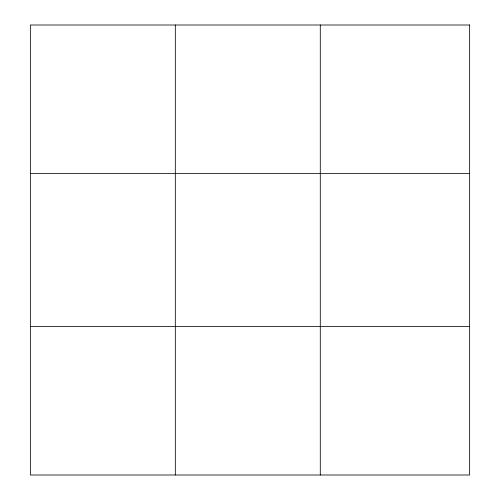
<?xml version="1.0" encoding="UTF-8"?>
<svg xmlns="http://www.w3.org/2000/svg" width="500" height="500" viewBox="0 0 500 500"><rect width="100%" height="100%" fill="white"/><g stroke="black" fill="none" stroke-linecap="round" stroke-linejoin="round"><path stroke-width="0.75" d="M175.319 25L175.319 475M320.288 25L320.288 475M30.356 173.5L469.644 173.5M30.356 326.5L469.644 326.5M469.644 25L469.644 475L30.356 475L30.356 25L469.644 25"/></g></svg>
